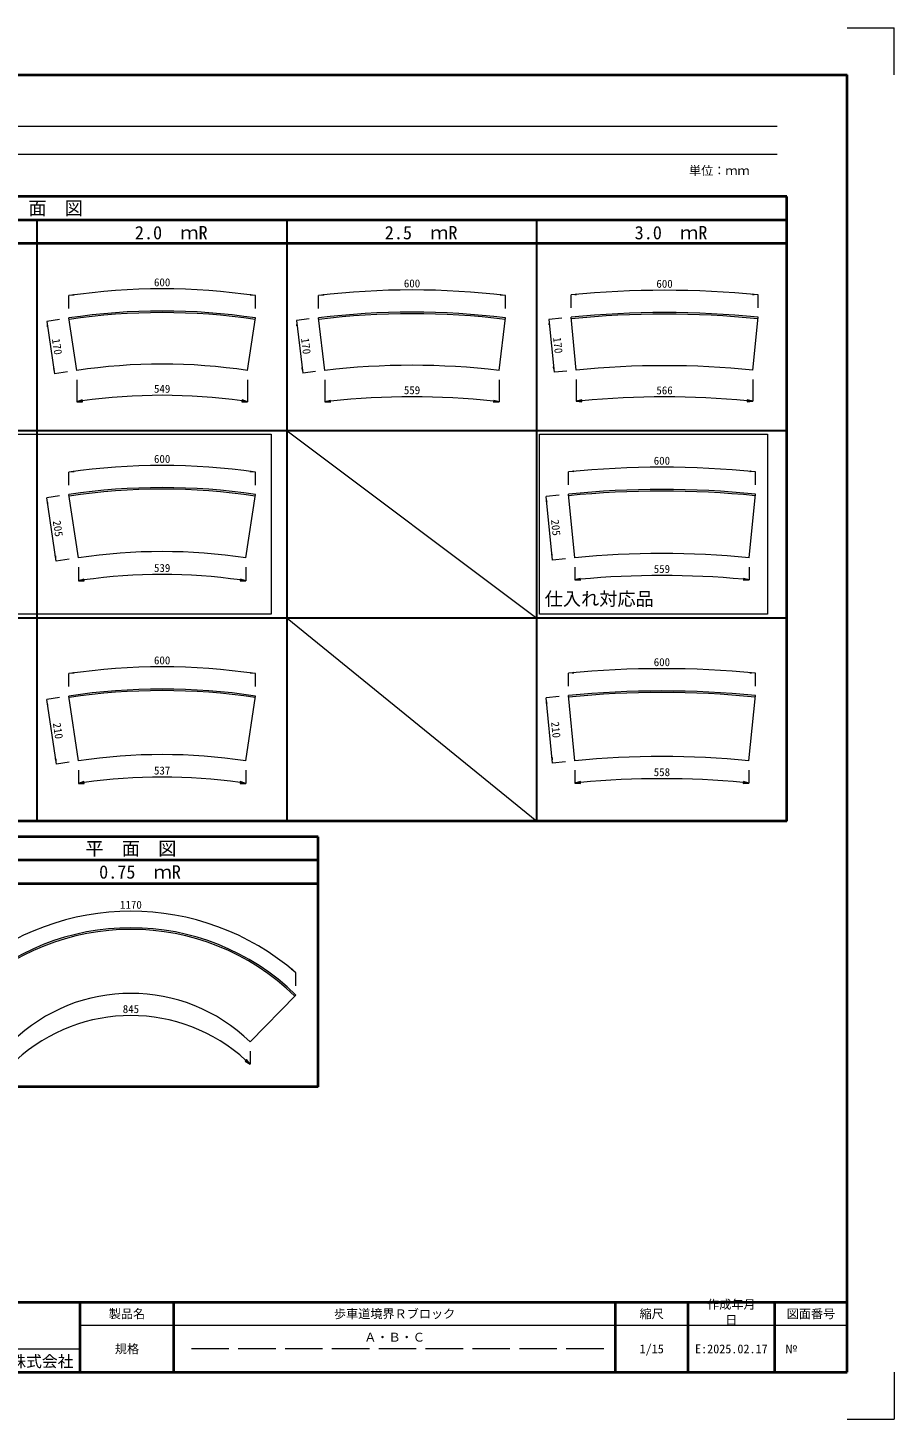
# Model space of a CAD drawing. Units: millimetres at full size. Extents: x 58286 to 77447, y -29578 to -24792.
# Drawn here: x 66668 to 69442, y -29578 to -25123 of the extents above; entities that cross this region are included whole.
import ezdxf
from ezdxf.enums import TextEntityAlignment as Align

# ---------------------------------------------------------------- set-up
doc = ezdxf.new("R2010")
doc.units = ezdxf.units.MM
doc.header["$LTSCALE"] = 20
doc.linetypes.add('DASHED', pattern=[7.5, 6, -1.5])
for name, color, linetype, lineweight in [('0_2', 7, 'Continuous', 40), ('Defpoints_3', 7, 'Continuous', 13), ('図枠', 7, 'Continuous', 5), ('寸法線', 7, 'Continuous', 13), ('本体', 2, 'Continuous', 13), ('補助線', 8, 'Continuous', 13)]:
    doc.layers.add(name, color=color, linetype=linetype, lineweight=lineweight)
doc.styles.add('ＭＳ ゴシック', font='')
doc.styles.get('ＭＳ ゴシック').set_extended_font_data('MS Gothic')

# ---------------------------------------------------------------- blocks, each defined once
blk = doc.blocks.new('filled_arrow')
at = {"color": 0, "linetype": 'Continuous', "lineweight": -2}
blk.add_solid([(7.5, 1.25), (0, 0), (7.5, -1.25)], dxfattribs=at)

msp = doc.modelspace()

# ---------------------------------------------------------------- hatches: boundary and pattern name
at = {"layer": '寸法線'}
for points in [[(66843.04, -26320.3), (66842.18, -26314.37), (66824.8, -26319.93)], [(67354.5, -26314.37), (67353.63, -26320.3), (67371.88, -26319.93)], [(67637.59, -26321.6), (67636.9, -26315.64), (67619.36, -26320.7)], [(68159.78, -26315.64), (68159.08, -26321.6), (68177.31, -26320.7)], [(68442.46, -26319.88), (68441.88, -26313.9), (68424.25, -26318.63)], [(68971.74, -26313.9), (68971.16, -26319.88), (68989.37, -26318.63)], [(66848.26, -26893.64), (66847.39, -26887.71), (66830.01, -26893.27)], [(67349.28, -26887.71), (67348.42, -26893.64), (67366.66, -26893.27)], [(68437.47, -26891.54), (68436.89, -26885.57), (68419.27, -26890.29)], [(68959.78, -26885.57), (68959.2, -26891.54), (68977.41, -26890.29)], [(66849, -27542.25), (66848.14, -27536.31), (66830.76, -27541.87)], [(67348.54, -27536.31), (67347.67, -27542.25), (67365.92, -27541.87)], [(68437.97, -27542.05), (68437.39, -27536.08), (68419.77, -27540.8)], [(68959.28, -27536.08), (68958.7, -27542.05), (68976.91, -27540.8)], [(67368.61, -28426.56), (67364.49, -28430.91), (67379.62, -28441.11)]]:
    msp.add_hatch(color=256, dxfattribs=at).paths.add_polyline_path(points)

# ---------------------------------------------------------------- linework, layer by layer
at = {"layer": '0_2'}
for p, q in [((69098.34, -25663.1), (63698.34, -25663.1)), ((69098.34, -27663.1), (69098.34, -25663.1)), ((69098.34, -25738.1), (64298.34, -25738.1)), ((69098.34, -25813.1), (63698.34, -25813.1)), ((69098.34, -27663.1), (63698.34, -27663.1)), ((67598.34, -27713.1), (66298.34, -27713.1)), ((67598.34, -28513.1), (67598.34, -27713.1)), ((67598.34, -27788.1), (66398.34, -27788.1)), ((67598.34, -27863.1), (66298.34, -27863.1)), ((67598.34, -28513.1), (66298.34, -28513.1))]:
    msp.add_line(p, q, dxfattribs=at)
at = {"layer": '0_2', "lineweight": 30}
for p, q in [((66698.34, -27663.1), (66698.34, -25738.1)), ((67498.34, -27663.1), (67498.34, -25738.1)), ((68298.34, -27663.1), (68298.34, -25738.1)), ((69098.34, -26413.1), (63698.34, -26413.1)), ((69098.34, -27013.1), (63698.34, -27013.1))]:
    msp.add_line(p, q, dxfattribs=at)
at = {"layer": '0_2', "lineweight": 13}
for p, q in [((67498.34, -26413.1), (68298.34, -27013.1)), ((67498.34, -27013.1), (68298.34, -27663.1))]:
    msp.add_line(p, q, dxfattribs=at)
at = {"layer": '0_2', "color": 1, "lineweight": 13}
for points in [[(65117.75, -26424.19), (67447.04, -26424.19), (67447.04, -27000.02), (65117.75, -27000.02)], [(68306.62, -26424.19), (69035.91, -26424.19), (69035.91, -27000.02), (68306.62, -27000.02)]]:
    msp.add_lwpolyline(points, close=True, dxfattribs=at)
at = {"layer": 'Defpoints_3'}
for p, q in [((69291.94, -25122.72), (69441.94, -25122.72)), ((69441.94, -25272.72), (69441.94, -25122.72)), ((69441.94, -29427.72), (69441.94, -29577.72)), ((69291.94, -29577.72), (69441.94, -29577.72))]:
    msp.add_line(p, q, dxfattribs=at)
at = {"layer": '図枠', "lineweight": 40}
for p, q in [((63441.94, -25272.72), (69291.94, -25272.72)), ((69291.94, -29427.72), (69291.94, -25272.72)), ((63441.94, -29202.72), (69291.94, -29202.72)), ((66835.69, -29427.72), (66835.69, -29202.72)), ((67135.69, -29427.72), (67135.69, -29202.72)), ((68549.44, -29427.72), (68549.44, -29202.72)), ((68781.94, -29427.72), (68781.94, -29202.72)), ((69059.44, -29427.72), (69059.44, -29202.72)), ((63441.94, -29427.72), (69291.94, -29427.72))]:
    msp.add_line(p, q, dxfattribs=at)
at = {"layer": '図枠', "lineweight": 13}
for p, q in [((63666.94, -25437.72), (69066.94, -25437.72)), ((63666.94, -25527.72), (69066.94, -25527.72)), ((69291.94, -29277.72), (66835.69, -29277.72))]:
    msp.add_line(p, q, dxfattribs=at)
at = {"layer": '図枠', "linetype": 'DASHED', "lineweight": 9}
msp.add_line((68511.94, -29352.72), (67173.19, -29352.72), dxfattribs=at)
at = {"layer": '寸法線'}
for p, q in [((66799.46, -26021.83), (66799.46, -25980.21)), ((67397.22, -26021.83), (67397.22, -25980.21)), ((67599.05, -26021.15), (67599.05, -25979.53)), ((68197.62, -26021.15), (68197.62, -25979.53)), ((68407.31, -26019.47), (68407.31, -25977.86)), ((69006.31, -26019.47), (69006.31, -25977.86)), ((66769.79, -26056.3), (66728.64, -26062.51)), ((67569.27, -26054.73), (67527.95, -26059.71)), ((67527.95, -26059.71), (67548.26, -26228.49)), ((68377.46, -26052.46), (68336.05, -26056.61)), ((68336.05, -26056.61), (68352.99, -26225.76)), ((66728.64, -26062.51), (66753.98, -26230.61)), ((66795.13, -26224.4), (66753.98, -26230.61)), ((67589.58, -26223.52), (67548.26, -26228.49)), ((68394.4, -26221.62), (68352.99, -26225.76)), ((66824.8, -26249.93), (66824.8, -26319.93)), ((67371.88, -26249.93), (67371.88, -26319.93)), ((67619.36, -26249.93), (67619.36, -26320.7)), ((68177.31, -26249.93), (68177.31, -26320.7)), ((68424.25, -26248.63), (68424.25, -26318.63)), ((68989.37, -26248.63), (68989.37, -26318.63)), ((66799.46, -26587.18), (66799.46, -26545.56)), ((67397.22, -26587.18), (67397.22, -26545.56)), ((68398.84, -26585.91), (68398.84, -26544.29)), ((68997.84, -26585.91), (68997.84, -26544.29)), ((66769.79, -26621.65), (66728.64, -26627.85)), ((66759.2, -26830.56), (66728.64, -26627.85)), ((68368.99, -26618.9), (68327.57, -26623.05)), ((68348.01, -26827.03), (68327.57, -26623.05)), ((66800.35, -26824.36), (66759.2, -26830.56)), ((66830.01, -26849.89), (66830.01, -26893.27)), ((67366.66, -26849.89), (67366.66, -26893.27)), ((68389.42, -26822.88), (68348.01, -26827.03)), ((68419.27, -26849.89), (68419.27, -26890.29)), ((68977.41, -26849.89), (68977.41, -26890.29)), ((66799.46, -27232.21), (66799.46, -27190.59)), ((67397.22, -27232.21), (67397.22, -27190.59)), ((68398.84, -27230.91), (68398.84, -27189.29)), ((68997.84, -27230.91), (68997.84, -27189.29)), ((68368.99, -27263.9), (68327.57, -27268.05)), ((66769.79, -27266.68), (66728.64, -27272.88)), ((66759.94, -27480.54), (66728.64, -27272.88)), ((68348.51, -27477), (68327.57, -27268.05)), ((66801.1, -27474.33), (66759.94, -27480.54)), ((68389.92, -27472.85), (68348.51, -27477)), ((66830.76, -27499.86), (66830.76, -27541.87)), ((67365.92, -27499.86), (67365.92, -27541.87)), ((68419.77, -27499.86), (68419.77, -27540.8)), ((68976.91, -27499.86), (68976.91, -27540.8)), ((67526.53, -28189.81), (67526.53, -28148.27)), ((67379.62, -28399.86), (67379.62, -28441.11))]:
    msp.add_line(p, q, dxfattribs=at)
for points in [[(66843.04, -26320.3), (66842.18, -26314.37), (66824.8, -26319.93)], [(67354.5, -26314.37), (67353.63, -26320.3), (67371.88, -26319.93)], [(67637.59, -26321.6), (67636.9, -26315.64), (67619.36, -26320.7)], [(68159.78, -26315.64), (68159.08, -26321.6), (68177.31, -26320.7)], [(68442.46, -26319.88), (68441.88, -26313.9), (68424.25, -26318.63)], [(68971.74, -26313.9), (68971.16, -26319.88), (68989.37, -26318.63)], [(66848.26, -26893.64), (66847.39, -26887.71), (66830.01, -26893.27)], [(67349.28, -26887.71), (67348.42, -26893.64), (67366.66, -26893.27)], [(68437.47, -26891.54), (68436.89, -26885.57), (68419.27, -26890.29)], [(68959.78, -26885.57), (68959.2, -26891.54), (68977.41, -26890.29)], [(66849, -27542.25), (66848.14, -27536.31), (66830.76, -27541.87)], [(67348.54, -27536.31), (67347.67, -27542.25), (67365.92, -27541.87)], [(68437.97, -27542.05), (68437.39, -27536.08), (68419.77, -27540.8)], [(68959.28, -27536.08), (68958.7, -27542.05), (68976.91, -27540.8)], [(67368.61, -28426.56), (67364.49, -28430.91), (67379.62, -28441.11)]]:
    msp.add_lwpolyline(points, close=True, dxfattribs=at)
for centre, radius, start, end in [((67098.34, -28034.43), 2075.84, 81.72173, 98.27827), ((67898.34, -28538.21), 2576.12, 83.32854, 96.67146), ((68706.81, -29039.51), 3076.27, 84.4129, 95.5871), ((67098.34, -28134.43), 1835, 81.9891, 98.0109), ((67898.34, -28638.97), 2335, 83.57991, 96.42009), ((68706.81, -29139.51), 2835, 84.64374, 95.35626), ((67098.34, -28599.78), 2075.84, 81.72173, 98.27827), ((68698.34, -29605.95), 3076.27, 84.4129, 95.5871), ((67098.34, -28673.16), 1800, 82.00003, 97.99997), ((68698.34, -29676.35), 2800, 84.64829, 95.35171), ((67098.34, -29244.81), 2075.84, 81.72173, 98.27827), ((68698.34, -30250.95), 3076.27, 84.4129, 95.5871), ((67098.34, -29316.82), 1795, 82.00162, 97.99838), ((68698.34, -30321.88), 2795, 84.64895, 95.35105), ((66998.34, -28759.29), 807.67, 49.1578, 130.8422), ((66998.34, -28830.54), 545, 47.49768, 132.50232)]:
    msp.add_arc(centre, radius, start, end, dxfattribs=at)
at = {"layer": '本体'}
for p, q in [((66824.8, -26219.93), (66799.46, -26051.83)), ((67371.88, -26219.93), (67397.22, -26051.83)), ((67619.36, -26219.93), (67599.05, -26051.15)), ((68177.31, -26219.93), (68197.62, -26051.15)), ((68424.25, -26218.63), (68407.31, -26049.47)), ((68989.37, -26218.63), (69006.31, -26049.47)), ((66830.01, -26819.89), (66799.46, -26617.18)), ((67366.66, -26819.89), (67397.22, -26617.18)), ((68419.27, -26819.89), (68398.84, -26615.91)), ((68977.41, -26819.89), (68997.84, -26615.91)), ((66830.76, -27469.86), (66799.46, -27262.21)), ((67365.92, -27469.86), (67397.22, -27262.21)), ((68419.77, -27469.86), (68398.84, -27260.91)), ((68976.91, -27469.86), (68997.84, -27260.91)), ((67379.62, -28369.86), (67526.53, -28219.81))]:
    msp.add_line(p, q, dxfattribs=at)
for centre, radius, start, end in [((67098.34, -28034.43), 2005, 81.42707, 98.57293), ((67898.34, -28538.21), 2505, 83.13823, 96.86177), ((68706.81, -29039.51), 3005, 84.27996, 95.72004), ((67098.34, -28034.43), 1835, 81.42707, 98.57293), ((67898.34, -28538.21), 2335, 83.13823, 96.86177), ((68706.81, -29039.51), 2835, 84.27996, 95.72004), ((67098.34, -28599.78), 2005, 81.42707, 98.57293), ((68698.34, -29605.95), 3005, 84.27996, 95.72004), ((67098.34, -28599.78), 1800, 81.42707, 98.57293), ((68698.34, -29605.95), 2800, 84.27996, 95.72004), ((67098.34, -29244.81), 2005, 81.42707, 98.57293), ((68698.34, -30250.95), 3005, 84.27996, 95.72004), ((67098.34, -29244.81), 1795, 81.42707, 98.57293), ((68698.34, -30250.95), 2795, 84.27996, 95.72004), ((66998.34, -28759.29), 755, 45.60526, 134.39474), ((66998.34, -28759.29), 545, 45.60526, 134.39474)]:
    msp.add_arc(centre, radius, start, end, dxfattribs=at)
at = {"layer": '本体', "lineweight": 5}
for centre, radius, start, end in [((67098.34, -28034.43), 2000, 81.42707, 98.57293), ((67898.34, -28538.21), 2500, 83.13823, 96.86177), ((68706.81, -29039.51), 3000, 84.27996, 95.72004), ((67098.34, -28599.78), 2000, 81.42707, 98.57293), ((68698.34, -29605.95), 3000, 84.27996, 95.72004), ((67098.34, -29244.81), 2000, 81.42707, 98.57293), ((68698.34, -30250.95), 3000, 84.27996, 95.72004), ((66998.34, -28759.29), 750, 45.60526, 134.39474)]:
    msp.add_arc(centre, radius, start, end, dxfattribs=at)
at = {"layer": '補助線'}
msp.add_line((66085.69, -29352.72), (66835.69, -29352.72), dxfattribs=at)

# ---------------------------------------------------------------- block references
at = {"layer": '寸法線', "xscale": 2.4, "yscale": 2.4}
for p, rotation in [((66799.46, -25980.21), 8), ((67397.22, -25980.21), 172), ((67599.05, -25979.53), 6.5), ((68197.62, -25979.53), 173.5), ((68407.31, -25977.86), 5.4), ((69006.31, -25977.86), 174.6), ((67527.95, -26059.71), 276.9), ((68336.05, -26056.61), 275.7), ((66728.64, -26062.51), 278.6), ((66753.98, -26230.61), 98.6), ((67548.26, -26228.49), 96.9), ((68352.99, -26225.76), 95.7), ((66799.46, -26545.56), 8), ((67397.22, -26545.56), 172), ((68398.84, -26544.29), 5.4), ((68997.84, -26544.29), 174.6), ((66728.64, -26627.85), 278.6), ((68327.57, -26623.05), 275.7), ((66759.2, -26830.56), 98.6), ((68348.01, -26827.03), 95.7), ((66799.46, -27190.59), 8), ((67397.22, -27190.59), 172), ((68398.84, -27189.29), 5.4), ((68997.84, -27189.29), 174.6), ((66728.64, -27272.88), 278.6), ((68327.57, -27268.05), 275.7), ((66759.94, -27480.54), 98.6), ((68348.51, -27477), 95.7), ((67526.53, -28148.27), 139.8)]:
    msp.add_blockref('filled_arrow', p, dxfattribs=dict(at, rotation=rotation))

# ---------------------------------------------------------------- texts
at = {"layer": '0_2', "color": 1, "style": 'ＭＳ ゴシック'}
msp.add_text('仕入れ対応品', height=42.72, dxfattribs=at).set_placement((68497.75, -26951.19), align=Align.MIDDLE_CENTER)
at = {"layer": '図枠', "style": 'ＭＳ ゴシック'}
for s, height, p in [('単位：ｍｍ', 28.48, (68882.23, -25579.72)), ('平\u3000面\u3000図', 42.72, (66699.07, -25700.27)), ('\u30002.0\u3000ｍR', 42.72, (67098.34, -25778.58)), ('\u30002.5\u3000ｍR', 42.72, (67898.34, -25778.58)), ('\u30003.0\u3000ｍR', 42.72, (68698.34, -25778.58)), ('平\u3000面\u3000図', 42.72, (66998.34, -27750.6)), ('\u30000.75\u3000ｍR', 42.72, (66998.34, -27825.6)), ('製品名', 28.48, (66985.69, -29240.22)), ('歩車道境界Ｒブロック', 28.48, (67842.56, -29240.22)), ('縮尺', 28.48, (68665.69, -29240.22)), ('図面番号', 28.48, (69175.69, -29240.22)), ('Ａ・Ｂ・Ｃ', 28.48, (67842.56, -29315.22)), ('規格', 28.48, (66985.69, -29352.72)), ('1/15', 28.48, (68665.69, -29352.72)), ('E:2025.02.17', 28.48, (68920.69, -29352.72)), ('東洋コンクリート工業株式会社', 37.03, (66460.69, -29392.56))]:
    msp.add_text(s, height=height, dxfattribs=at).set_placement(p, align=Align.MIDDLE_CENTER)
for s, p in [('作成年月', (68842.99, -29195.79)), ('日', (68901.26, -29245.79))]:
    msp.add_text(s, height=28.48, dxfattribs=at).set_placement(p, align=Align.TOP_LEFT)
msp.add_text('№', height=28.48, dxfattribs=at).set_placement((69092.7, -29352.72), align=Align.MIDDLE_LEFT)
at = {"layer": '寸法線', "style": 'ＭＳ ゴシック'}
for s, p in [('600', (67098.34, -25937.58)), ('600', (67898.34, -25941.09)), ('600', (68706.81, -25942.24)), ('549', (67098.34, -26278.43)), ('559', (67898.34, -26282.97)), ('566', (68706.81, -26283.51)), ('600', (67098.34, -26502.93)), ('600', (68698.34, -26508.68)), ('539', (67098.34, -26852.16)), ('559', (68698.34, -26855.35)), ('600', (67098.34, -27147.96)), ('600', (68698.34, -27153.68)), ('537', (67098.34, -27500.82)), ('558', (68698.34, -27505.88)), ('1170', (66998.34, -27930.62)), ('845', (66998.34, -28264.54))]:
    msp.add_text(s, height=25.63, dxfattribs=at).set_placement(p, align=Align.MIDDLE_CENTER)
for s, rotation, p in [('170', 278.573, (66762.07, -26143.43)), ('170', 276.862, (67558.95, -26141.59)), ('170', 275.72, (68365.41, -26139.09)), ('205', 278.573, (66764.68, -26726.08)), ('205', 275.72, (68358.69, -26722.94)), ('210', 278.573, (66765.06, -27373.58)), ('210', 275.72, (68358.94, -27370.43))]:
    msp.add_text(s, height=25.63, rotation=rotation, dxfattribs=at).set_placement(p, align=Align.MIDDLE_CENTER)

doc.saveas('drawing.dxf')
